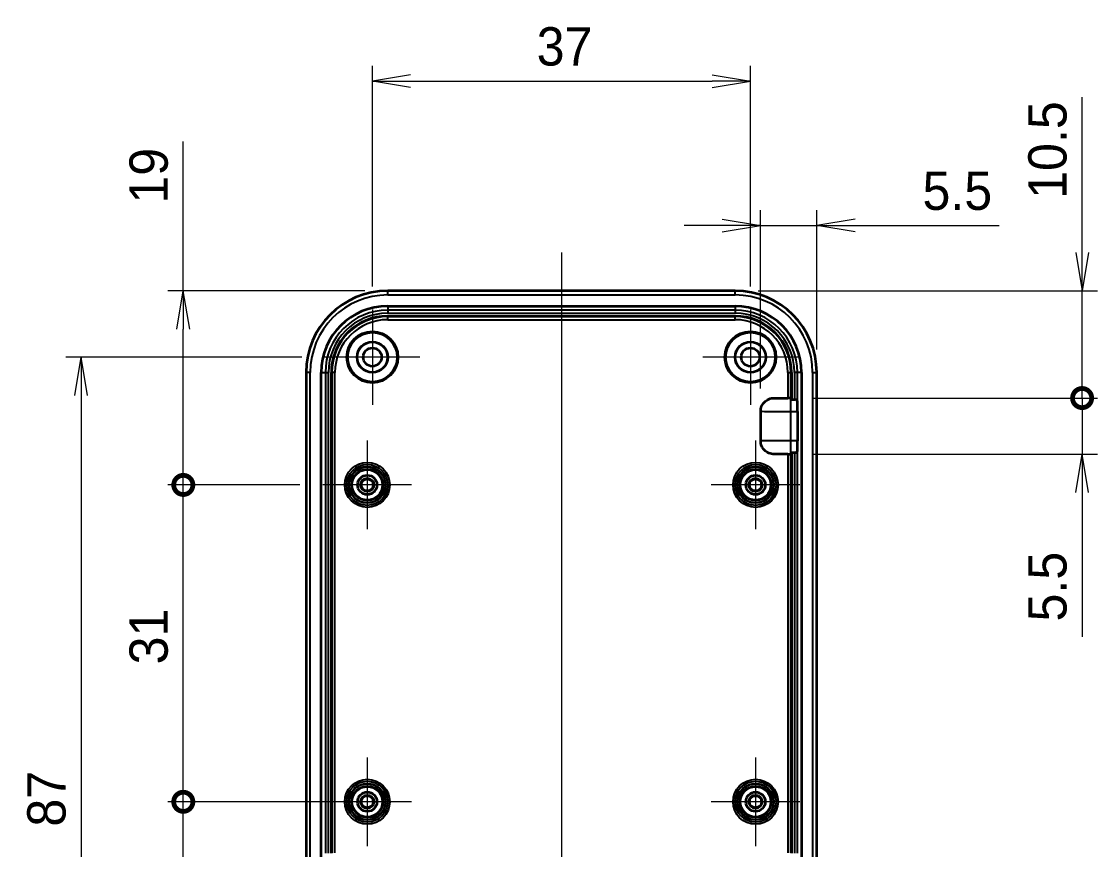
# Model space of a CAD drawing. Header units: millimetres. Extents: x 0 to 2180, y 0 to 422.
# Drawn here: x 1901.9 to 2007.2, y 237.3 to 318.3 of the extents above; entities that cross this region are included whole.
import ezdxf

# ---------------------------------------------------------------- set-up
doc = ezdxf.new("R2010")
doc.units = ezdxf.units.MM
doc.header["$LTSCALE"] = 1.5
doc.layers.get('Defpoints').update_dxf_attribs({"lineweight": 25})
for name, color, linetype, lineweight in [('Center Mark (ISO)', 131, 'Continuous', 18), ('Centerline (ISO)', 131, 'Continuous', 18), ('Dimension (ISO)', 7, 'Continuous', 18), ('Dimension (ISO) @ 1', 7, 'Continuous', 18), ('Visible (ISO)', 7, 'Continuous', 35), ('Visible Narrow (ISO)', 7, 'Continuous', 25)]:
    doc.layers.add(name, color=color, linetype=linetype, lineweight=lineweight)
doc.styles.add('Note Text (TK)', font='MS PGothic.ttf')
doc.dimstyles.new('Default - Method 1b (TK)', dxfattribs={"dimscale": 1.5, "dimtxt": 2.5, "dimasz": 2.5, "dimexe": 1, "dimexo": 1.5, "dimgap": 1, "dimtad": 1, "dimrnd": 1e-08, "dimdsep": 46, "dimtxsty": 'Note Text (TK)', "dimblk": 'OPEN', "dimcen": 0.09, "dimdle": 5, "dimclrd": 100, "dimclre": 100, "dimclrt": 7, "dimadec": 1, "dimazin": 1, "dimtfac": 1, "dimtmove": 0, "dimatfit": 3, "dimldrblk": 'OPEN', "dimfxl": 1, "dimtolj": 1, "dimlwd": -1, "dimlwe": -1, "dimarcsym": 0})

# ---------------------------------------------------------------- blocks, each defined once
blk = doc.blocks.new('_Open')
at = {"color": 0, "linetype": 'ByBlock', "lineweight": -2}
for p, q in [((-1, 0.167), (0, 0)), ((-1, -0.167), (0, 0)), ((0, 0), (-1, 0))]:
    blk.add_line(p, q, dxfattribs=at)
blk = doc.blocks.new('*D190')
at = {"layer": 'Defpoints', "color": 0}
for p in [(1973.2, 312.45), (1936.2, 290.1), (1973.2, 290.1)]:
    blk.add_point(p, dxfattribs=at)
at = {"layer": 'Dimension (ISO)', "color": 100}
for p, q in [((1936.2, 292.35), (1936.2, 313.95)), ((1973.2, 292.35), (1973.2, 313.95)), ((1939.95, 312.45), (1969.45, 312.45))]:
    blk.add_line(p, q, dxfattribs=at)
at = {"layer": 'Dimension (ISO)', "color": 100, "xscale": 3.75, "yscale": 3.75, "zscale": 3.75, "rotation": 180}
blk.add_blockref('_Open', (1936.2, 312.45), dxfattribs=at)
at = {"layer": 'Dimension (ISO)', "color": 100, "xscale": 3.75, "yscale": 3.75, "zscale": 3.75}
blk.add_blockref('_Open', (1973.2, 312.45), dxfattribs=at)
at = {"layer": 'Dimension (ISO)', "color": 7, "insert": (1952.28, 315.83), "char_height": 3.75, "attachment_point": 4, "style": 'Note Text (TK)'}
blk.add_mtext('\\A1;37', dxfattribs=at)
blk = doc.blocks.new('*D191')
at = {"layer": 'Defpoints', "color": 0}
for p in [(1931.55, 285.45), (1907.7, 198.45), (1931.55, 198.45)]:
    blk.add_point(p, dxfattribs=at)
at = {"layer": 'Dimension (ISO)', "color": 100}
for p, q in [((1929.3, 285.45), (1906.2, 285.45)), ((1907.7, 281.7), (1907.7, 202.2)), ((1929.3, 198.45), (1906.2, 198.45))]:
    blk.add_line(p, q, dxfattribs=at)
at = {"layer": 'Dimension (ISO)', "color": 100, "xscale": 3.75, "yscale": 3.75, "zscale": 3.75}
for p, rotation in [((1907.7, 285.45), 90), ((1907.7, 198.45), 270)]:
    blk.add_blockref('_Open', p, dxfattribs=dict(at, rotation=rotation))
at = {"layer": 'Dimension (ISO)', "color": 7, "insert": (1904.33, 239.52), "char_height": 3.75, "attachment_point": 4, "rotation": 90, "style": 'Note Text (TK)'}
blk.add_mtext('\\A1;87', dxfattribs=at)
blk = doc.blocks.new('*D192')
at = {"layer": 'Defpoints', "color": 0}
for p in [(1979.69, 298.33), (1979.69, 283.95), (1974.2, 280.15)]:
    blk.add_point(p, dxfattribs=at)
at = {"layer": 'Dimension (ISO)', "color": 100}
for p, q in [((1974.2, 282.4), (1974.2, 299.83)), ((1979.69, 286.2), (1979.69, 299.83)), ((1970.45, 298.33), (1966.7, 298.33)), ((1974.2, 298.33), (1979.69, 298.33)), ((1983.44, 298.33), (1997.55, 298.33))]:
    blk.add_line(p, q, dxfattribs=at)
at = {"layer": 'Dimension (ISO)', "color": 100, "xscale": 3.75, "yscale": 3.75, "zscale": 3.75}
blk.add_blockref('_Open', (1974.2, 298.33), dxfattribs=at)
at = {"layer": 'Dimension (ISO)', "color": 100, "xscale": 3.75, "yscale": 3.75, "zscale": 3.75, "rotation": 180}
blk.add_blockref('_Open', (1979.69, 298.33), dxfattribs=at)
at = {"layer": 'Dimension (ISO)', "color": 7, "insert": (1990.04, 301.71), "char_height": 3.75, "attachment_point": 4, "style": 'Note Text (TK)'}
blk.add_mtext('\\A1;5.5', dxfattribs=at)
blk = doc.blocks.new('_DotSmall')
at = {"color": 0, "linetype": 'ByBlock', "const_width": 0.5}
blk.add_lwpolyline([(-0.0625, 0, 1), (0.0625, 0, 1)], format="xyb", close=True, dxfattribs=at)
blk = doc.blocks.new('*D193')
at = {"layer": 'Defpoints', "color": 0}
for p in [(1977.16, 281.45), (2005.66, 281.45), (1977.16, 275.96)]:
    blk.add_point(p, dxfattribs=at)
at = {"layer": 'Dimension (ISO)', "color": 100}
for p, q in [((2005.66, 281.45), (2005.66, 288.95)), ((1979.41, 281.45), (2007.16, 281.45)), ((2005.66, 281.45), (2005.66, 275.96)), ((1979.41, 275.96), (2007.16, 275.96)), ((2005.66, 272.21), (2005.66, 258.09))]:
    blk.add_line(p, q, dxfattribs=at)
at = {"layer": 'Dimension (ISO)', "color": 100, "xscale": 3.75, "yscale": 3.75, "zscale": 3.75}
for name, p, rotation in [('_DotSmall', (2005.66, 281.45), 270), ('_Open', (2005.66, 275.96), 90)]:
    blk.add_blockref(name, p, dxfattribs=dict(at, rotation=rotation))
at = {"layer": 'Dimension (ISO)', "color": 7, "insert": (2002.29, 259.59), "char_height": 3.75, "attachment_point": 4, "rotation": 90, "style": 'Note Text (TK)'}
blk.add_mtext('\\A1;5.5', dxfattribs=at)
blk = doc.blocks.new('*D194')
at = {"layer": 'Defpoints', "color": 0}
for p in [(1971.7, 291.94), (2005.66, 291.94), (1977.16, 281.45)]:
    blk.add_point(p, dxfattribs=at)
at = {"layer": 'Dimension (ISO)', "color": 100}
for p, q in [((2005.66, 295.69), (2005.66, 310.88)), ((1973.95, 291.94), (2007.16, 291.94)), ((2005.66, 281.45), (2005.66, 291.94)), ((1979.41, 281.45), (2007.16, 281.45)), ((2005.66, 281.45), (2005.66, 277.7))]:
    blk.add_line(p, q, dxfattribs=at)
at = {"layer": 'Dimension (ISO)', "color": 100, "xscale": 3.75, "yscale": 3.75, "zscale": 3.75}
for name, p, rotation in [('_Open', (2005.66, 291.94), 270), ('_DotSmall', (2005.66, 281.45), 90)]:
    blk.add_blockref(name, p, dxfattribs=dict(at, rotation=rotation))
at = {"layer": 'Dimension (ISO)', "color": 7, "insert": (2002.29, 300.94), "char_height": 3.75, "attachment_point": 4, "rotation": 90, "style": 'Note Text (TK)'}
blk.add_mtext('\\A1;10.5', dxfattribs=at)
blk = doc.blocks.new('*D215')
at = {"layer": 'Defpoints', "color": 0}
for p in [(1917.7, 241.95), (1935.7, 241.95), (1931.35, 203.95)]:
    blk.add_point(p, dxfattribs=at)
at = {"layer": 'Dimension (ISO)', "color": 100}
for p, q in [((1933.45, 241.95), (1916.2, 241.95)), ((1917.7, 207.7), (1917.7, 241.95)), ((1929.1, 203.95), (1916.2, 203.95))]:
    blk.add_line(p, q, dxfattribs=at)
at = {"layer": 'Dimension (ISO)', "color": 100, "xscale": 3.75, "yscale": 3.75, "zscale": 3.75}
for name, p, rotation in [('_DotSmall', (1917.7, 241.95), 90), ('_Open', (1917.7, 203.95), 270)]:
    blk.add_blockref(name, p, dxfattribs=dict(at, rotation=rotation))
at = {"layer": 'Dimension (ISO)', "color": 7, "insert": (1914.33, 220.48), "char_height": 3.75, "attachment_point": 4, "rotation": 90, "style": 'Note Text (TK)'}
blk.add_mtext('\\A1;38', dxfattribs=at)
blk = doc.blocks.new('*D216')
at = {"layer": 'Defpoints', "color": 0}
for p in [(1917.7, 291.94), (1937.7, 291.94), (1931.36, 272.95)]:
    blk.add_point(p, dxfattribs=at)
at = {"layer": 'Dimension (ISO)', "color": 100}
for p, q in [((1917.7, 291.94), (1917.7, 306.55)), ((1935.45, 291.94), (1916.2, 291.94)), ((1917.7, 272.95), (1917.7, 288.19)), ((1929.11, 272.95), (1916.2, 272.95))]:
    blk.add_line(p, q, dxfattribs=at)
at = {"layer": 'Dimension (ISO)', "color": 100, "xscale": 3.75, "yscale": 3.75, "zscale": 3.75}
for name, p, rotation in [('_Open', (1917.7, 291.94), 90), ('_DotSmall', (1917.7, 272.95), 270)]:
    blk.add_blockref(name, p, dxfattribs=dict(at, rotation=rotation))
at = {"layer": 'Dimension (ISO)', "color": 7, "insert": (1914.33, 300.47), "char_height": 3.75, "attachment_point": 4, "rotation": 90, "style": 'Note Text (TK)'}
blk.add_mtext('\\A1;19', dxfattribs=at)
blk = doc.blocks.new('*D217')
at = {"layer": 'Defpoints', "color": 0}
for p in [(1917.7, 272.95), (1931.36, 272.95), (1935.7, 241.95)]:
    blk.add_point(p, dxfattribs=at)
at = {"layer": 'Dimension (ISO)', "color": 100}
for p, q in [((1929.11, 272.95), (1916.2, 272.95)), ((1917.7, 241.95), (1917.7, 272.95)), ((1933.45, 241.95), (1916.2, 241.95))]:
    blk.add_line(p, q, dxfattribs=at)
at = {"layer": 'Dimension (ISO)', "color": 100, "xscale": 3.75, "yscale": 3.75, "zscale": 3.75}
for p, rotation in [((1917.7, 272.95), 90), ((1917.7, 241.95), 270)]:
    blk.add_blockref('_DotSmall', p, dxfattribs=dict(at, rotation=rotation))
at = {"layer": 'Dimension (ISO)', "color": 7, "insert": (1914.33, 255.39), "char_height": 3.75, "attachment_point": 4, "rotation": 90, "style": 'Note Text (TK)'}
blk.add_mtext('\\A1;31', dxfattribs=at)

msp = doc.modelspace()

# ---------------------------------------------------------------- linework, layer by layer
at = {"layer": 'Center Mark (ISO)', "linetype": 'Continuous'}
for p, q in [((1936.2031, 290.1031), (1936.2031, 280.8031)), ((1973.2031, 290.1031), (1973.2031, 280.8031)), ((1940.8531, 285.4531), (1931.5531, 285.4531)), ((1977.8531, 285.4531), (1968.5531, 285.4531)), ((1935.7031, 277.2937), (1935.7031, 268.6124)), ((1973.7031, 277.2937), (1973.7031, 268.6124)), ((1940.0437, 272.9531), (1931.3624, 272.9531)), ((1978.0437, 272.9531), (1969.3624, 272.9531)), ((1935.7031, 246.2937), (1935.7031, 237.6124)), ((1973.7031, 246.2937), (1973.7031, 237.6124)), ((1940.0437, 241.9531), (1931.3624, 241.9531)), ((1978.0437, 241.9531), (1969.3624, 241.9531))]:
    msp.add_line(p, q, dxfattribs=at)
at = {"layer": 'Centerline (ISO)', "linetype": 'Continuous'}
msp.add_line((1954.7031, 295.6889), (1954.7031, 188.2205), dxfattribs=at)
at = {"layer": 'Visible (ISO)'}
for p, q in [((1971.7031, 291.9389), (1937.7031, 291.9389)), ((1937.7031, 290.4522), (1971.7031, 290.4522)), ((1937.7031, 289.4674), (1971.7031, 289.4674)), ((1929.7173, 283.9531), (1929.7173, 199.9531)), ((1931.204, 199.9531), (1931.204, 283.9531)), ((1932.1887, 236.9374), (1932.1887, 283.9531)), ((1977.2174, 283.9531), (1977.2174, 281.2958)), ((1978.2021, 283.9531), (1978.2021, 199.9531)), ((1979.6888, 199.9531), (1979.6888, 283.9531)), ((1975.5328, 281.4531), (1976.8648, 281.4531)), ((1977.1646, 281.4505), (1977.1968, 281.4425)), ((1977.2174, 281.2958), (1977.5039, 281.2958)), ((1974.2031, 277.2512), (1974.2031, 280.1549)), ((1977.818, 280.1425), (1977.818, 277.2636)), ((1976.8648, 275.9531), (1975.5328, 275.9531)), ((1977.1968, 275.9636), (1977.1646, 275.9556)), ((1977.2174, 276.1103), (1977.5039, 276.1103)), ((1977.2174, 276.1103), (1977.2174, 236.9374))]:
    msp.add_line(p, q, dxfattribs=at)
for centre, radius in [((1936.2031, 285.4531), 2.5), ((1936.2031, 285.4531), 2.4337), ((1973.2031, 285.4531), 2.5), ((1973.2031, 285.4531), 2.4337), ((1936.2031, 285.4531), 1.5), ((1936.2031, 285.4531), 1.4939), ((1973.2031, 285.4531), 1.5), ((1973.2031, 285.4531), 1.4939), ((1936.2031, 285.4531), 0.9), ((1973.2031, 285.4531), 0.9), ((1935.7031, 272.9531), 1.5), ((1935.7031, 272.9531), 0.95), ((1973.7031, 272.9531), 1.5), ((1973.7031, 272.9531), 0.95), ((1935.7031, 272.9531), 0.6474), ((1935.7031, 272.9531), 0.5907), ((1973.7031, 272.9531), 0.6474), ((1973.7031, 272.9531), 0.5907), ((1935.7031, 241.9531), 1.5), ((1973.7031, 241.9531), 1.5), ((1935.7031, 241.9531), 0.95), ((1935.7031, 241.9531), 0.6474), ((1935.7031, 241.9531), 0.5907), ((1973.7031, 241.9531), 0.95), ((1973.7031, 241.9531), 0.6474), ((1973.7031, 241.9531), 0.5907)]:
    msp.add_circle(centre, radius, dxfattribs=at)
for centre, radius, start, end in [((1937.7031, 283.9531), 7.9858, 90, 180), ((1971.7031, 283.9531), 7.9858, 0, 90), ((1937.7031, 283.9531), 6.4991, 90, 180), ((1971.7031, 283.9531), 6.4991, 0, 90), ((1937.7031, 283.9531), 5.5143, 90, 180), ((1971.7031, 283.9531), 5.5143, 0, 90)]:
    msp.add_arc(centre, radius, start, end, dxfattribs=at)
for centre, major_axis, ratio, start_param, end_param in [((1976.8648, 281.4504), (-0.3, 0), 0.00872687, 3.17649923, 4.71238898), ((1977.1964, 280.1425), (0, -1.3), 0.03492077, 2.66186402, 3.13286601), ((1977.7726, 280.1425), (0, -1.3), 0.03492077, 1.57079633, 2.38801248), ((1977.7726, 277.2636), (0, -1.3), 0.03492077, 0.75358018, 1.57079633), ((1976.8648, 275.9557), (0.3, 0), 0.00872687, 4.71238898, 6.24827873), ((1977.1964, 277.2636), (0, -1.3), 0.03492077, 0.00872665, 0.47972864)]:
    msp.add_ellipse(centre, major_axis=major_axis, ratio=ratio, start_param=start_param, end_param=end_param, dxfattribs=at)
for points, knots in [([(1974.2031, 280.1549), (1974.2031, 280.3219), (1974.2357, 280.4873), (1974.3628, 280.7971), (1974.4563, 280.9383), (1974.6936, 281.1792), (1974.8355, 281.2757), (1975.0768, 281.3793), (1975.165, 281.4068), (1975.3467, 281.4439), (1975.4396, 281.4531), (1975.5328, 281.4531)], [0, 0, 0, 0, 0.050108594, 0.050108594, 0.100457833, 0.100457833, 0.151512821, 0.151512821, 0.179148932, 0.179148932, 0.20707443, 0.20707443, 0.20707443, 0.20707443]), ([(1977.8037, 281.0906), (1977.8026, 281.1208), (1977.7959, 281.151), (1977.7658, 281.207), (1977.7404, 281.232), (1977.6827, 281.2648), (1977.6508, 281.2767), (1977.5798, 281.2921), (1977.5407, 281.2958), (1977.5039, 281.2958)], [0.0650142672, 0.0650142672, 0.0650142672, 0.0650142672, 0.0780553342, 0.0780553342, 0.0925284997, 0.0925284997, 0.1035923677, 0.1035923677, 0.1146562357, 0.1146562357, 0.1146562357, 0.1146562357]), ([(1975.5328, 275.9531), (1975.35, 275.9531), (1975.1695, 275.9885), (1974.8419, 276.1263), (1974.6973, 276.2236), (1974.4571, 276.4665), (1974.363, 276.6084), (1974.2357, 276.919), (1974.2031, 277.0843), (1974.2031, 277.2512)], [0, 0, 0, 0, 0.054864877, 0.054864877, 0.10682372, 0.10682372, 0.15759267, 0.15759267, 0.207821691, 0.207821691, 0.207821691, 0.207821691]), ([(1977.5039, 276.1103), (1977.5407, 276.1103), (1977.5798, 276.114), (1977.6508, 276.1295), (1977.6827, 276.1414), (1977.7404, 276.1741), (1977.7658, 276.1991), (1977.7959, 276.2551), (1977.8026, 276.2854), (1977.8037, 276.3156)], [0.1146562357, 0.1146562357, 0.1146562357, 0.1146562357, 0.1257201037, 0.1257201037, 0.1367839717, 0.1367839717, 0.1512571372, 0.1512571372, 0.1642982042, 0.1642982042, 0.1642982042, 0.1642982042])]:
    msp.add_open_spline(points, degree=3, knots=knots, dxfattribs=at)
at = {"layer": 'Visible Narrow (ISO)'}
for p, q in [((1937.7031, 291.5389), (1937.7031, 291.9389)), ((1971.7031, 291.5389), (1971.7031, 291.9389)), ((1937.7031, 291.5389), (1971.7031, 291.5389)), ((1937.7031, 290.4522), (1937.7031, 290.0537)), ((1937.7031, 290.0537), (1937.7031, 289.7539)), ((1971.7031, 290.0537), (1937.7031, 290.0537)), ((1937.7031, 289.7539), (1971.7031, 289.7539)), ((1971.7031, 290.4522), (1971.7031, 290.0537)), ((1971.7031, 290.0537), (1971.7031, 289.7539)), ((1937.7031, 289.4146), (1937.7031, 289.4674)), ((1937.7031, 289.1148), (1937.7031, 289.4146)), ((1971.7031, 289.4146), (1937.7031, 289.4146)), ((1937.7031, 289.1148), (1971.7031, 289.1148)), ((1971.7031, 289.4146), (1971.7031, 289.4674)), ((1971.7031, 289.1148), (1971.7031, 289.4146)), ((1930.1173, 283.9531), (1929.7173, 283.9531)), ((1930.1173, 199.9531), (1930.1173, 283.9531)), ((1931.204, 283.9531), (1931.6024, 283.9531)), ((1931.6024, 283.9531), (1931.9022, 283.9531)), ((1931.6024, 283.9531), (1931.6024, 236.9348)), ((1931.9022, 236.9374), (1931.9022, 283.9531)), ((1932.2415, 283.9531), (1932.1887, 283.9531)), ((1932.5413, 283.9531), (1932.2415, 283.9531)), ((1932.2415, 283.9531), (1932.2415, 236.9505)), ((1932.5413, 236.9531), (1932.5413, 283.9531)), ((1976.8648, 283.9531), (1976.8648, 281.4531)), ((1976.8648, 283.9531), (1977.1646, 283.9531)), ((1977.1646, 281.4505), (1977.1646, 283.9531)), ((1977.1646, 283.9531), (1977.2174, 283.9531)), ((1977.8037, 283.9531), (1977.5039, 283.9531)), ((1977.5039, 283.9531), (1977.5039, 281.2958)), ((1977.8037, 281.0906), (1977.8037, 283.9531)), ((1978.2021, 283.9531), (1977.8037, 283.9531)), ((1979.2888, 283.9531), (1979.6888, 283.9531)), ((1979.2888, 283.9531), (1979.2888, 199.9531)), ((1977.1968, 281.4425), (1977.1611, 281.4425)), ((1977.1611, 280.1425), (1977.1611, 281.4425)), ((1977.1611, 280.1425), (1977.818, 280.1425)), ((1977.1611, 277.2636), (1977.1611, 280.1425)), ((1977.818, 277.2636), (1977.1611, 277.2636)), ((1977.1611, 275.9636), (1977.1611, 277.2636)), ((1976.8648, 275.9531), (1976.8648, 236.9531)), ((1977.1611, 275.9636), (1977.1968, 275.9636)), ((1977.1646, 236.9505), (1977.1646, 275.9556)), ((1977.5039, 276.1103), (1977.5039, 236.9374)), ((1977.8037, 236.9348), (1977.8037, 276.3156))]:
    msp.add_line(p, q, dxfattribs=at)
for centre, radius in [((1935.7031, 272.9531), 2.2026), ((1935.7031, 272.9531), 2.0026), ((1935.7031, 272.9531), 2.0017), ((1973.7031, 272.9531), 2.2026), ((1973.7031, 272.9531), 2.0026), ((1973.7031, 272.9531), 2.0017), ((1935.7031, 272.9531), 1.8017), ((1935.7031, 272.9531), 1.7576), ((1935.7031, 272.9531), 1.5576), ((1973.7031, 272.9531), 1.8017), ((1973.7031, 272.9531), 1.7576), ((1973.7031, 272.9531), 1.5576), ((1935.7031, 241.9531), 2.2026), ((1935.7031, 241.9531), 2.0026), ((1935.7031, 241.9531), 2.0017), ((1935.7031, 241.9531), 1.8017), ((1935.7031, 241.9531), 1.7576), ((1935.7031, 241.9531), 1.5576), ((1973.7031, 241.9531), 2.2026), ((1973.7031, 241.9531), 2.0026), ((1973.7031, 241.9531), 2.0017), ((1973.7031, 241.9531), 1.8017), ((1973.7031, 241.9531), 1.7576), ((1973.7031, 241.9531), 1.5576)]:
    msp.add_circle(centre, radius, dxfattribs=at)
for centre, radius, start, end in [((1937.7031, 283.9531), 7.5858, 90, 180), ((1971.7031, 283.9531), 7.5858, 0, 90), ((1937.7031, 283.9531), 6.1006, 90, 180), ((1937.7031, 283.9531), 5.8008, 90, 180), ((1971.7031, 283.9531), 6.1006, 0, 90), ((1971.7031, 283.9531), 5.8008, 0, 90), ((1937.7031, 283.9531), 5.4616, 90, 180), ((1937.7031, 283.9531), 5.1618, 90, 180), ((1971.7031, 283.9531), 5.4616, 0, 90), ((1971.7031, 283.9531), 5.1618, 0, 90)]:
    msp.add_arc(centre, radius, start, end, dxfattribs=at)
for centre, major_axis, ratio, start_param, end_param in [((1977.1611, 281.4573), (-1.7, 0), 0.00872687, 0.29155756, 1.57079633), ((1977.1611, 280.1574), (3, 0), 0.00494523, 3.3090407, 4.71238898), ((1977.1611, 277.2488), (-3, 0), 0.00494523, 4.71238898, 6.11573726), ((1977.1611, 275.9488), (1.7, 0), 0.00872687, 1.57079633, 2.85003509)]:
    msp.add_ellipse(centre, major_axis=major_axis, ratio=ratio, start_param=start_param, end_param=end_param, dxfattribs=at)

# ---------------------------------------------------------------- dimensions: what is measured, and where the dimension line sits
at = {"layer": 'Dimension (ISO) @ 1', "color": 100}
for base, p1, p2, angle, override, picture, middle in [((1973.2031, 312.4531), (1936.2031, 290.1031), (1973.2031, 290.1031), 180, {"dimscale": 1, "dimtxt": 3.75, "dimasz": 3.75, "dimexe": 1.5, "dimexo": 2.25, "dimgap": 1.5, "dimdec": 2, "dimcen": 0.135, "dimtol": 0, "dimlim": 0, "dimtp": 0, "dimtm": 0, "dimtdec": 2, "dimtix": 0, "dimtofl": 0, "dimtmove": 0, "dimatfit": 1}, '*D190', (1954.7031, 312.4531)), ((2005.6646, 291.9389), (1977.1646, 281.4505), (1971.7031, 291.9389), 90, {"dimscale": 1, "dimtxt": 3.75, "dimasz": 3.75, "dimexe": 1.5, "dimexo": 2.25, "dimgap": 1.5, "dimdec": 1, "dimblk1": 'DotSmall', "dimblk2": 'Open', "dimsah": 1, "dimcen": 0.135, "dimdle": 0, "dimtol": 0, "dimlim": 0, "dimtp": 0, "dimtm": 0, "dimtdec": 2, "dimtix": 0, "dimtofl": 1, "dimtmove": 0, "dimatfit": 1}, '*D194', (2005.6646, 305.1576)), ((1917.7031, 291.9389), (1931.3624, 272.9531), (1937.7031, 291.9389), 90, {"dimscale": 1, "dimtxt": 3.75, "dimasz": 3.75, "dimexe": 1.5, "dimexo": 2.25, "dimgap": 1.5, "dimdec": 1, "dimblk1": 'DotSmall', "dimblk2": 'Open', "dimsah": 1, "dimcen": 0.135, "dimdle": 0, "dimtol": 0, "dimlim": 0, "dimtp": 0, "dimtm": 0, "dimtdec": 2, "dimtix": 0, "dimtofl": 0, "dimtmove": 0, "dimatfit": 2}, '*D216', (1917.7031, 302.7606)), ((2005.6646, 281.4505), (1977.1646, 275.9556), (1977.1646, 281.4505), 90, {"dimscale": 1, "dimtxt": 3.75, "dimasz": 3.75, "dimexe": 1.5, "dimexo": 2.25, "dimgap": 1.5, "dimdec": 1, "dimblk1": 'Open', "dimblk2": 'DotSmall', "dimsah": 1, "dimcen": 0.135, "dimdle": 0, "dimtol": 0, "dimlim": 0, "dimtp": 0, "dimtm": 0, "dimtdec": 2, "dimtix": 0, "dimtofl": 1, "dimtmove": 0, "dimatfit": 1}, '*D193', (2005.6646, 262.5983)), ((1907.7031, 198.4531), (1931.5531, 285.4531), (1931.5531, 198.4531), 90, {"dimscale": 1, "dimtxt": 3.75, "dimasz": 3.75, "dimexe": 1.5, "dimexo": 2.25, "dimgap": 1.5, "dimdec": 2, "dimcen": 0.135, "dimtol": 0, "dimlim": 0, "dimtp": 0, "dimtm": 0, "dimtdec": 2, "dimtix": 0, "dimtofl": 0, "dimtmove": 0, "dimatfit": 1}, '*D191', (1907.7031, 241.9531)), ((1917.7031, 272.9531), (1935.7031, 241.9531), (1931.3624, 272.9531), 90, {"dimscale": 1, "dimtxt": 3.75, "dimasz": 3.75, "dimexe": 1.5, "dimexo": 2.25, "dimgap": 1.5, "dimdec": 2, "dimblk1": 'DotSmall', "dimblk2": 'DotSmall', "dimsah": 1, "dimcen": 0.135, "dimdle": 0, "dimtol": 0, "dimlim": 0, "dimtp": 0, "dimtm": 0, "dimtdec": 2, "dimtix": 0, "dimtofl": 0, "dimtmove": 0, "dimatfit": 1}, '*D217', (1917.7031, 257.4681)), ((1917.7031, 241.9531), (1931.3511, 203.9531), (1935.7031, 241.9531), 90, {"dimscale": 1, "dimtxt": 3.75, "dimasz": 3.75, "dimexe": 1.5, "dimexo": 2.25, "dimgap": 1.5, "dimdec": 2, "dimblk1": 'Open', "dimblk2": 'DotSmall', "dimsah": 1, "dimcen": 0.135, "dimdle": 0, "dimtol": 0, "dimlim": 0, "dimtp": 0, "dimtm": 0, "dimtdec": 2, "dimtix": 0, "dimtofl": 0, "dimtmove": 0, "dimatfit": 1}, '*D215', (1917.7031, 222.9381))]:
    dim = msp.add_linear_dim(base=base, p1=p1, p2=p2, angle=angle, dimstyle='Default - Method 1b (TK)', override=override, dxfattribs=at)
    dim.commit()
    dim.dimension.update_dxf_attribs({"geometry": picture, "text_midpoint": middle, "dimtype": 160})
dim = msp.add_linear_dim(base=(1979.6888, 298.3338), p1=(1974.2031, 280.1549), p2=(1979.6888, 283.9531), dimstyle='Default - Method 1b (TK)', override={"dimscale": 1, "dimtxt": 3.75, "dimasz": 3.75, "dimexe": 1.5, "dimexo": 2.25, "dimgap": 1.5, "dimdec": 1, "dimcen": 0.135, "dimtol": 0, "dimlim": 0, "dimtp": 0, "dimtm": 0, "dimtdec": 2, "dimtix": 0, "dimtofl": 1, "dimtmove": 0, "dimatfit": 1}, dxfattribs=at)
dim.commit()
dim.dimension.update_dxf_attribs({"geometry": '*D192', "text_midpoint": (1993.0461, 298.3338), "dimtype": 160})

doc.saveas('drawing.dxf')
